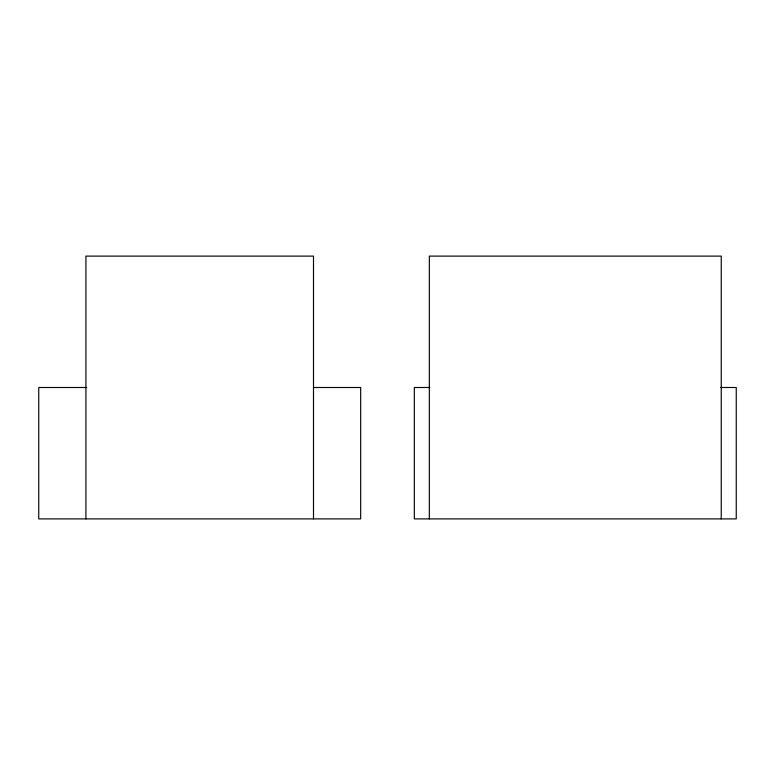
<?xml version="1.0" encoding="UTF-8"?>
<svg xmlns="http://www.w3.org/2000/svg" width="775" height="775" viewBox="0 0 775 775"><rect width="100%" height="100%" fill="white"/><g stroke="black" fill="none" stroke-linecap="round" stroke-linejoin="round"><path stroke-width="1.16" d="M86.771 387.5L38.75 387.5L38.75 518.892L360.666 518.892L360.666 387.5L313.497 387.5M429.863 387.5L414.334 387.5L414.334 518.892L736.25 518.892L736.25 387.5L720.721 387.5M721.244 518.892L721.244 256.108L429.34 256.108L429.34 518.892M313.497 518.892L313.497 256.108L85.918 256.108L85.918 518.892"/></g></svg>
